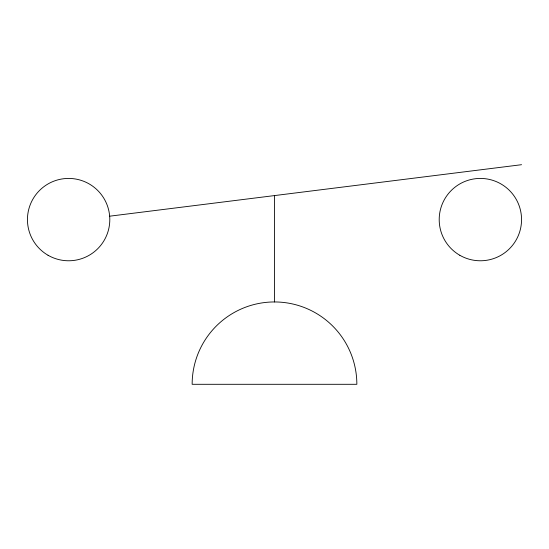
<?xml version="1.0" encoding="UTF-8"?>
<svg xmlns="http://www.w3.org/2000/svg" width="549" height="549" viewBox="0 0 549 549"><rect width="100%" height="100%" fill="white"/><g stroke="black" fill="none" stroke-linecap="round" stroke-linejoin="round"><path stroke-width="0.82" d="M109.8 216.169L521.55 164.7M274.5 195.581L274.5 301.95A82.35 82.35 0 0 0 192.15 384.3L356.85 384.3A82.35 82.35 0 0 0 274.5 301.95M459.788 255.258A41.175 41.175 0 0 0 521.55 219.6A41.175 41.175 0 0 0 459.788 183.942A41.175 41.175 0 0 0 459.788 255.258M48.038 255.258A41.175 41.175 0 0 0 109.8 219.6A41.175 41.175 0 0 0 48.038 183.942A41.175 41.175 0 0 0 48.038 255.258"/></g></svg>
